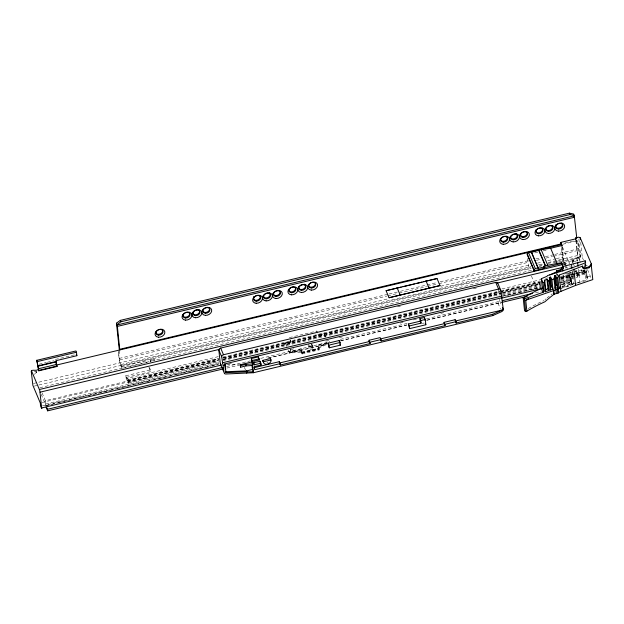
<?xml version="1.0" encoding="UTF-8"?>
<svg xmlns="http://www.w3.org/2000/svg" width="624" height="624" viewBox="0 0 624 624"><rect width="100%" height="100%" fill="white"/><g stroke="black" fill="none" stroke-linecap="round" stroke-linejoin="round"><path stroke-width="0.47" stroke-dasharray="3.12 2.34" d="M580.421 262.283L578.978 258.898L580.562 256.916L580.25 254.888A3.44 0.507 76.6 0 1 579.08 250.177C579.712 246.425 577.27 243.532 576.982 240.131L562.786 243.516M301.018 351.624L301.759 352.997L301.447 348.886L292.204 351.086L290.644 351.016L290.456 349.284L290.909 351.647L292.477 351.725L301.712 349.518L302.071 352.856A3.214 0.476 76.6 0 1 301.493 353.317L301.018 351.624L289.427 352.217L288.717 350.54M584.204 269.88L585.109 271.814L585.133 271.409L560.524 277.282M118.466 352.435L119.707 359.853A3.44 0.507 76.6 0 0 120.877 364.556L121.961 368.402L121.064 366.296A5.733 0.85 76.6 0 1 119.106 358.449L118.466 352.435L119.075 350.243M119.059 353.847L119.878 350.914M301.759 352.997L318.856 348.917L318.536 344.799L327.779 342.599M561.179 284.622L571.607 282.126L571.646 281.44L561.218 283.928M578.978 258.898L578.791 257.158L580.375 255.177M301.493 353.317L318.583 349.229L318.115 347.537L328.029 343.005L326.96 340.486M318.201 348.317L328.115 343.785M290.729 349.916L294.247 348.566M559.736 288.678L575.476 283.569M576.35 283.241L585.975 279.7A2.293 1.49 -6.1 0 0 587.207 277.875L586.381 270.153M584.345 266.409L588.596 264.966M561.865 286.666L586.31 280.597M55.364 359.432L75.41 354.65M39.078 364.213L46.363 362.474M47.268 362.255L53.641 360.734M562.754 244.257L576.95 240.872M534.713 252.923L538.442 252.034M543.106 250.918L546.842 250.029M119.106 358.449L388.097 294.224M389.048 293.998L399.461 291.509M400.413 291.283L436.402 282.695M440.193 281.791L529.23 260.528M535.86 258.952L540.595 257.821M545.329 256.69L553.855 254.654M554.798 254.428L578.479 248.773L577.84 242.767L576.451 240.365L577.052 241.769M119.707 359.853L386.802 296.08M387.754 295.854L398.167 293.366M399.118 293.14L426.582 286.588M427.534 286.361L437.947 283.873M438.898 283.647L528.879 262.166M536.453 260.356L541.187 259.225M545.93 258.094L552.56 256.511M553.504 256.285L579.08 250.177M33.493 383.464L388.651 298.678M440.739 286.237L530.704 264.763M537.334 263.18L542.069 262.049M547.755 260.692L555.329 258.882M556.28 258.656L562.403 257.189L564.946 264.28M120.877 364.556L531.001 266.643M538.574 264.833L543.317 263.702M548.051 262.571L580.25 254.888M34.164 386.131L37.955 385.226M38.899 385L530.837 267.556M539.37 265.52L544.112 264.389M547.903 263.484L556.429 261.448M557.38 261.222L563.066 259.857M121.064 366.296L531.188 268.382M538.762 266.573L542.552 265.668M553.917 262.954L580.562 256.916M575.952 240.7L577.738 257.462L580.772 256.745L582.293 257.306L583.409 259.943M121.774 366.67L146.593 360.742L147.295 362.404M576.217 240.63L578.113 258.328L562.887 261.963L561.296 247.057M39.874 387.73L532.085 270.215M562.77 262.977L572.052 260.754L572.785 262.486M122.881 368.183L146.773 362.474L146.593 360.742M563.605 264.35L569.291 262.993L569.54 263.695M397.527 306.829L400.366 306.15M473.374 288.717L477.165 287.812M125.666 375.804L150.478 369.876L150.665 371.608L125.845 377.536L125.666 375.804L127.943 380.96L127.717 378.261L218.681 356.538M289.294 337.623L316.867 331.04L317.85 333.356M501.985 288.904L540.836 279.63M545.571 278.499L548.41 277.82M564.525 273.975L573.05 271.939M573.994 271.713L581.576 269.903L582.239 271.869L583.666 271.526L585.725 272.813A3.44 0.507 76.6 0 1 585.109 273.304L560.5 279.185M581.576 269.903L581.638 270.465L583.073 270.122L585.101 271.151L585.702 272.555M127.717 378.261L128.318 379.665L218.33 358.176M223.064 357.045L499.738 290.987M500.69 290.761L540.485 281.26M560.383 276.51L582.176 271.307M285.418 342.802L290.932 341.492L291.018 342.272L285.503 343.582L285.418 342.802L286.931 346.343M325.533 337.132L324.02 333.59L318.505 334.909L318.591 335.689L324.106 334.37L325.198 336.937M127.959 380.554L218.829 358.862M222.612 357.958L499.941 291.743M500.893 291.517L540.641 282.032M127.756 380.718L218.618 359.026M223.353 357.895L499.738 291.915M500.682 291.689L540.439 282.196M561.265 277.22L584.922 271.573M42.081 392.909L45.388 400.694L218.806 359.268M223.345 358.207L541.008 282.36M560.5 277.696L585.086 271.822M560.859 277.711L574.782 274.388M575.71 274.162L577.567 273.718L577.918 277.009L576.061 277.446M42.167 402.488L218.509 360.391M223.252 359.26L540.727 283.46M561.21 278.569L570.125 276.44L570.484 279.817L571.607 282.126M125.845 377.536L127.943 382.457A3.44 0.507 76.6 0 0 128.56 381.958L218.478 360.493M223.213 359.362L501.485 292.929M502.437 292.703L540.298 283.663M560.383 278.85L585.725 272.813M127.943 382.457L217.979 360.961M222.713 359.83L501.813 293.194M502.765 292.968L540.626 283.928M128.497 383.183L219.359 361.491M223.142 360.586L501.423 294.146M502.367 293.92L540.228 284.879M561.054 279.911L585.663 274.037M41.207 394.391L45.357 404.118L218.774 362.716M502.125 295.074L540.977 285.792M560.875 281.042L575.133 277.672M42.526 405.865L218.829 363.776M502.242 296.111L540.158 287.063M558.769 282.641L571.007 279.724L571.358 283.007L561.943 285.254M45.942 405.592L219.305 363.893M502.648 296.244L540.556 287.196M560.453 282.446L570.882 279.958L570.391 275.348L568.916 271.892M45.997 405.772L50.739 404.641M51.683 404.414L57.369 403.057M58.321 402.831L73.484 399.204M74.428 398.978L80.114 397.621M81.065 397.394L86.752 396.037M87.695 395.811L102.859 392.192M103.802 391.966L109.489 390.608M110.44 390.382L116.126 389.025M117.07 388.799L132.233 385.18M133.185 384.953L138.871 383.596M139.815 383.37L145.501 382.013M146.453 381.787L152.139 380.429M153.083 380.203L168.246 376.584M169.198 376.358L174.884 375.001M175.828 374.774L181.514 373.417M182.458 373.191L197.621 369.572M198.572 369.346L204.259 367.988M205.202 367.762L210.889 366.405M211.84 366.179L217.526 364.822M505.612 296.041L511.298 294.684M512.242 294.458L517.928 293.101M518.879 292.874L524.566 291.517M525.509 291.291L534.043 289.255M534.986 289.029L540.673 287.672M561.522 282.688L570.999 280.426L572.66 285.503L567.715 272.587M586.88 277.111L591.295 276.058M561.686 284.248L571.163 281.986M228.485 364.049L231.325 363.371M339.378 337.568L342.225 336.89M400.046 323.092L403.837 322.187M413.314 319.917L417.105 319.012M440.801 313.357L443.648 312.679M226.598 366.522L250.294 360.867M260.715 358.379L327.054 342.537M340.322 339.37L407.605 323.31M426.559 318.786L500.471 301.135M535.532 292.765L541.219 291.408M562.068 286.432L572.497 283.943M309.777 346.921L312.484 346.273A2.005 1.498 -23.1 0 1 312.725 348.418A2.005 1.498 -23.1 0 1 309.988 349.073A2.005 1.498 -23.1 0 1 309.777 346.921L308.49 343.894M318.536 344.799L318.809 345.439L327.124 343.45M267.602 358.114L326.375 344.081M340.595 340.688L406.949 324.847M426.855 320.096L497.952 303.116A2.067 1.537 -23.1 0 0 499.769 301.088L499.574 299.231M226.769 368.082L239.086 365.141M268.468 358.129L327.218 344.097M340.486 340.93L406.825 325.096M426.722 320.346L500.643 302.695M561.288 288.218L568.87 286.408M301.798 352.225L318.895 348.137M422.3 323.427L424.109 322.99M301.408 352.537L318.505 348.449L318.856 348.917M302.071 352.856L319.168 348.769L318.809 345.439M302.008 353.995L319.106 349.916M325.705 341.055L329.332 340.704L329.059 340.064L329.246 341.804M288.421 350.431L289.513 352.997L301.103 352.404M226.738 364.673L239.14 364.159M556.686 273.577L557.56 275.02M577.84 242.767L578.432 244.171M585.281 264.334L586.03 266.089M587.519 269.599L591.263 278.382M578.791 257.158L580.234 260.551M586.872 277.025L587.207 277.875M583.666 269.919L585.109 273.304M577.738 257.462L578.113 258.328M583.073 270.122L583.666 271.526M581.638 270.465L582.239 271.869M573.152 263.351L574.259 265.941M576.092 270.262L577.567 273.718M574.977 270.091L577.918 277.009M562.552 247.151L569.291 262.993M566.342 265.847L564.868 262.384L565.11 264.654M566.709 266.705L567.45 268.437M565.321 265.153L566.795 268.624M568.643 272.969L570.125 276.44M569.681 276.549L570.999 279.638M571.007 279.724L569.696 276.627L570.047 279.919L571.358 283.007M563.222 262.743L564.213 265.075M531.453 276.081L534.76 283.858M535.158 284.794L536.476 287.882M499.769 301.088L501.524 305.198M497.952 303.116L500.503 309.114M317.936 334.136L318.591 335.689M318.115 347.537L318.505 348.449M311.891 344.198L313.178 347.217M311.197 343.255L312.484 346.273M308.03 345.119L309.364 348.371M301.447 348.886L301.712 349.518M290.277 339.94L290.932 341.492M290.035 339.947L291.018 342.272M292.204 351.086L292.477 351.725M290.644 351.016L290.909 351.647M285.503 343.582L286.595 346.156M244.366 367.325L245.435 369.821M149.417 367.388L150.478 369.876M148.894 367.458L150.665 371.608M36.153 371.584L36.496 372.497M570.983 280.394L570.882 279.958M45.591 405.452L45.357 404.118M586.771 273.788L587.285 278.273M585.569 264.646L585.975 268.476M586.076 269.428L587.246 280.371M584.314 264.155L584.571 266.604M584.953 270.153L585.975 279.7M580.702 242.401L582.293 257.306M578.885 239.047L580.772 256.745M577.294 259.225L577.504 260.754M578.37 269.123L579.766 282.165M572.887 260.278L573.019 261.581M572.816 260.052L572.957 261.355M572.052 260.754L572.309 263.219M572.216 270.98L573.612 284.014M569.962 265.66L570.157 267.517M570.656 272.158L571.974 284.856M562.318 247.377L564.112 264.139M561.772 246.464L563.417 261.893M563.261 274.833L564.47 286.198M556.943 273.796L557.146 275.722M556.826 273.53L557.131 276.331M527.662 258.539L528.887 270.052M498.584 289.973L499.177 295.526M324.02 333.59L324.106 334.37M316.867 331.04L316.945 331.82M289.427 352.217L289.513 352.997M150.392 360.906L150.54 361.912A2.293 1.49 -6.1 0 1 151.648 360.142A2.293 1.49 -6.1 0 1 154.44 360.282M128.318 379.665L128.56 381.958M45.388 400.694L45.88 405.296M585.624 262.829L585.897 265.606M565.937 268.32A3.214 0.476 76.6 0 1 565.539 266.947M573.534 262.166A2.293 1.49 -6.1 0 1 574.634 259.646A2.293 1.49 -6.1 0 1 577.465 261.222M319.168 348.769A3.214 0.476 76.6 0 1 318.583 349.229M311.844 344.69A2.005 1.498 -23.1 0 1 310.12 346.172A2.005 1.498 -23.1 0 1 308.17 345.563M150.579 361.343A2.293 1.49 -6.1 0 1 152.069 359.198M152.42 359.135A2.293 1.49 -6.1 0 1 154.939 360.305M580.437 256.62A5.733 0.85 76.6 0 1 578.479 248.773M528.239 308.545A132.998 86.377 -6.1 0 1 544.011 300.565M545.048 299.668A159.814 111.337 -38.8 0 1 546.094 298.779M547.139 297.89A159.814 111.337 -38.8 0 1 549.253 296.135M551 294.715A160.111 111.54 -38.8 0 1 552.178 293.779M34.312 371.615A1.833 1.365 -23.1 0 1 36.504 372.606A1.833 1.365 -23.1 0 1 34.328 374.369M35.935 371.21A1.833 1.365 -23.1 0 1 35.95 372.692A1.833 1.365 -23.1 0 1 34.304 373.651M268.148 362.248A4.009 2.995 -23.1 0 1 266.924 362.708M539.916 283.741L539.518 282.805L540.267 287.024L539.916 283.741M573.854 261.089A2.293 1.49 -6.1 0 0 577.372 259.685A2.293 1.49 -6.1 0 0 574.049 258.492A2.293 1.49 -6.1 0 0 573.854 261.089"/><path stroke-width="0.94" d="M119.785 350.017L117.367 326.391L116.47 323.17L120.307 320.377L569.4 213.158L573.635 214.024L574.236 215.428L576.779 238.22M544.354 282.298L544.729 280.129L546.998 279.341L547.911 281.065L548.917 290.527L545.368 291.751L544.354 282.298L543.036 282.75L543.949 291.158A1.154 0.827 -34.8 0 1 542.981 292.391L524.347 298.841L523.193 298.03A132.998 86.377 -6.1 0 1 541.304 288.444L541.499 288.343A1.201 0.811 -43.7 0 0 541.843 288.054A1.154 0.78 -43.7 0 0 542.186 287.492A1.115 0.764 -43.4 0 0 542.233 287.118L541.32 278.717A132.998 86.377 -6.1 0 1 547.131 276.268L547.381 275.629L570.227 268.492L584.22 263.336A2.293 1.49 -6.1 0 0 585.46 261.518L585.156 260.816L563.168 266.448L561.545 262.642L545.532 265.676L543.863 266.339L544.339 268.312L534.082 270.761L527.249 254.701L527.202 253.921L528.481 252.486L531.367 251.8L538.255 268.375L544.136 266.971L544.339 268.312M545.368 291.751L545.735 289.591L544.729 280.129M549.19 280.621L549.752 277.376L550.54 277.103L551.905 279.685L552.919 289.138L550.204 290.082L549.19 280.621L547.911 281.065M550.204 290.082L550.758 286.829L549.752 277.376M554.034 278.944L554.588 275.699L555.376 275.426L556.741 278.008L557.755 287.469L555.04 288.405L554.034 278.944L551.905 279.685M555.04 288.405L555.602 285.16L554.588 275.699M523.193 298.03L524.558 310.752L525.704 311.563L526.898 311.15L525.728 300.23L558.995 288.709L557.817 277.641L559.166 275.122L582.559 266.113L583.3 268.507L584.649 268.835L589.064 267.782L591.474 264.888L591.38 264.014L580.203 237.744L578.682 237.182L575.648 237.908L575.851 239.764M558.995 288.709L560.368 286.166M591.248 265.075L592.8 279.599L575.601 285.425L559.907 291.767L557.567 293.303L554.245 294.099A3.409 2.379 -38.8 0 0 553.784 294.419A157.318 109.598 -38.8 0 0 544.869 301.805A130.845 84.981 -6.1 0 0 526.898 311.15M531.367 251.8L531.422 252.322L541.164 249.725L550.649 248.251L562.123 245.513L560.797 242.401L576.022 238.766L575.648 237.908M583.206 267.641L584.555 267.969L588.97 266.916L591.38 264.014M534.082 270.761L534.035 269.981L535.314 268.546L538.2 267.852M117.062 324.574L120.9 321.781L570.001 214.562L574.236 215.428M556.733 272.602L556.53 270.73C561.748 270.371 564.049 266.666 561.545 262.642M556.53 270.73L556.733 271.869L559.151 271.432L563.394 268.609L563.168 266.448M549.736 274.942L555.812 272.134M444.179 323.692L380.32 338.941L381.163 340.907L445.021 325.658L444.038 322.358L455.122 319.714L456.105 323.014L492.609 314.301L503.272 309.59A2.067 1.537 -23.1 0 0 503.272 309.309L500.729 290.16L497.89 283.491A2.067 1.537 -23.1 0 0 495.737 282.399L220.662 348.075A2.067 1.537 -23.1 0 0 218.845 350.111L220.303 363.714L224.188 372.848L221.684 356.78L218.845 350.111M224.305 373.238A2.067 1.537 -23.1 0 0 225.857 374.002L253.352 372.739L492.749 315.588L501.595 311.68M556.741 278.008L557.817 277.641M550.758 286.829L551.546 286.556L550.54 277.103M555.602 285.16L556.39 284.887L555.376 275.426M545.735 289.591L548.005 288.803L546.998 279.341M386.077 290.706L437.034 278.538L440.021 285.566L389.072 297.734L386.077 290.706L401.177 287.102M389.072 297.734L440.021 285.566M117.101 324.948L574.275 215.803M117.367 326.391L574.54 217.246M36.8 360.313L75.949 350.961L76.487 352.232L76.861 355.696L55.903 360.703L56.979 366.475L38.782 370.82L36.8 360.313L38.782 370.82M37.339 361.577L76.487 352.232M37.799 365.914L55.996 361.569M37.861 366.265L56.059 361.92M38.446 368.753L56.644 364.408M119.816 349.276L560.89 243.968M31.574 371.015L39.772 390.476L41.753 408.626L40.63 406.318L40.271 402.94L32.885 385.375L31.223 371.288C31.052 369.104 36.878 371.374 38.212 369.431M56.222 365.126L561.428 244.514L562.177 246.269M38.735 370.383L56.932 366.038M403.065 286.65L414.391 283.951M416.278 283.499L421.933 282.149M423.821 281.697L437.034 278.538M544.073 267.68L561.631 263.484M39.437 389.493L562.661 264.576M40.108 392.161L219.289 349.378M497.071 283.062L562.817 267.368M221.684 356.78A2.067 1.537 -23.1 0 1 223.509 354.752L498.576 289.076A2.067 1.537 -23.1 0 1 500.729 290.16M222.331 362.809L501.376 296.189M225.295 369.143L224.741 363.932L502.031 297.734M41.792 407.932L220.935 365.165M502.453 297.96L542.264 288.452M223.376 365.266L225.131 364.845L225.966 372.661L246.589 371.81C256.612 372.044 252.174 372.364 252.026 365.204M251.683 361.99L240.1 364.759L240.49 365.672L245.794 364.4L252.517 363.964L251.308 358.55L258.328 356.873L259.28 359.947L253.765 361.265L254.147 364.837L260.871 363.23L261.058 365.009L254.335 366.608L254.67 369.72L280.137 363.644L280.285 364.993L370.071 343.551L369.096 340.252L380.18 337.607L381.163 340.907M420.225 321.181L419.952 318.575L424.453 317.507L425.287 319.472L425.849 324.745L409.562 328.63L408.439 323.996L420.225 321.181L421.067 323.146L409.274 325.962L408.439 323.996M46.745 407.527L47.494 409.282L222.807 367.427M251.308 358.55L252.151 360.516L259.163 358.839M502.367 300.682L532.693 293.444M419.952 318.575L420.787 320.549L425.287 319.472M328.13 343.169L339.253 340.509L340.088 342.482L340.376 345.15L329.254 347.802L328.13 343.169L329.254 347.802M46.067 407.082L47.658 410.842L222.979 368.987M501.587 302.468L527.171 296.361M262.727 360.391L270.434 358.55L271.027 359.954A4.009 2.995 -23.1 0 1 267.524 364.112A4.009 2.995 -23.1 0 1 263.328 361.795L262.727 360.391A4.009 2.995 -23.1 0 0 263.57 362.123M253.313 362.864L260.029 361.265L260.871 363.23M328.973 345.134L340.088 342.482M240.1 364.759L240.646 367.177L245.957 365.914L252.681 365.469M263.328 361.795L271.027 359.954M253.835 367.754L279.302 361.678L280.137 363.644M225.966 372.661L225.576 371.748L246.519 370.882L252.478 369.463M279.302 361.678L279.443 363.02L369.236 341.585L370.071 343.551M455.263 321.048L503.233 309.816A2.044 1.396 -43.2 0 1 502.913 310.549L502.741 310.791A2.161 1.474 -43.2 0 1 502.078 311.407M369.931 342.217L381.014 339.573M444.038 322.358L444.873 324.324L455.965 321.68L456.105 323.014M556.39 284.887L557.755 287.469M551.546 286.556L552.919 289.138M548.005 288.803L548.917 290.527M561.428 244.514L560.797 242.401M591.146 264.108L591.474 264.888M569.4 213.158L570.001 214.562M583.3 268.507L582.559 266.113M562.801 267.205L563.394 268.609M550.649 248.251L557.216 263.671M558.636 270.231L559.151 271.432M541.164 249.725L547.732 265.153M538.964 250.255L545.532 265.676M538.793 250.559L545.36 265.98M543.863 266.339L544.136 266.971M531.422 252.322L538.255 268.375M541.32 278.717L543.036 282.75M528.481 252.486L535.314 268.546M542.233 287.118L543.949 291.158M527.202 253.921L534.035 269.981M541.304 288.444L542.981 292.391M495.737 282.399L498.576 289.076M502.57 307.663L503.272 309.309M455.122 319.714L455.965 321.68M425.966 280.816L428.961 287.843M425.295 323.435L425.849 324.745M397.067 287.719L400.062 294.746M339.815 343.84L340.376 345.15M279.443 363.02L280.285 364.993M258.726 358.636L259.28 359.947M260.497 363.691L261.058 365.009M253.586 363.527L254.147 364.837M246.519 370.882L246.925 371.849M220.662 348.075L223.509 354.752M224.741 363.932L225.131 364.845M120.307 320.377L120.9 321.781M76.323 354.432L76.861 355.696M56.441 365.212L56.979 366.475M55.942 362.762L56.332 364.424M588.97 266.916L589.064 267.782M585.46 261.518L585.632 263.149M585.156 260.816L585.367 262.727M584.555 267.969L584.649 268.835M580.203 237.744L580.398 239.608M573.737 214.968L573.94 216.848M577.676 262.603L578.074 266.323M573.854 269.061L575.601 285.425M571.522 264.459L571.919 268.18M562.653 269.147L562.856 271.042M559.166 275.122L560.914 291.478M557.911 288.655L558.363 292.851M557.606 288.772L558.067 293.054M555.883 288.873L556.374 293.514M553.769 289.63L554.245 294.099M553.394 290.753L553.784 294.419M524.347 298.841L525.704 311.563M492.609 314.301L492.749 315.588M444.873 324.324L445.021 325.658M424.453 317.507L424.733 320.143M420.787 320.549L421.067 323.146M409.274 325.962L409.562 328.63M369.096 340.252L369.236 341.585M339.253 340.509L339.44 342.295M260.029 361.265L260.216 363.035M258.328 356.873L258.445 357.981M252.151 360.516L253.352 372.739M245.794 364.4L245.957 365.914M246.589 371.81L246.73 373.136M240.49 365.672L240.646 367.177M116.47 323.17L119.278 349.51M47.494 409.282L47.658 410.842M542.116 228.088A3.611 2.691 -23.1 0 1 540.251 232.534A3.611 2.691 -23.1 0 1 535.681 230.896M535.681 230.459A3.611 2.691 -23.1 0 1 535.759 230.014M552.045 225.724A3.611 2.691 -23.1 0 1 550.43 230.038A3.611 2.691 -23.1 0 1 545.696 228.946M562.224 223.696A3.611 2.691 -23.1 0 1 560.102 227.791A3.611 2.691 -23.1 0 1 555.625 226.574M555.61 225.272A3.611 2.691 -23.1 0 1 555.781 224.827M561.647 223.057A3.611 2.691 -23.1 0 1 561.974 223.353M506.501 236.223A3.611 2.691 -23.1 0 1 505.214 240.833A3.611 2.691 -23.1 0 1 500.386 239.327M516.75 234.148A3.611 2.691 -23.1 0 1 514.886 238.586A3.611 2.691 -23.1 0 1 510.315 236.956M516.04 233.61A3.611 2.691 -23.1 0 1 516.43 233.852M527.101 232.51A3.611 2.691 -23.1 0 1 524.004 236.488A3.611 2.691 -23.1 0 1 520.237 234.148M526.679 231.777A3.611 2.691 -23.1 0 1 526.929 232.12M295.308 287.422A3.611 2.691 -23.1 0 1 292.656 291.712A3.611 2.691 -23.1 0 1 288.616 289.442M304.27 284.162A3.611 2.691 -23.1 0 1 303.623 288.889A3.611 2.691 -23.1 0 1 298.545 287.516M298.545 287.071A3.611 2.691 -23.1 0 1 298.631 286.627M260.185 296.236A3.611 2.691 -23.1 0 1 257.899 299.941A3.611 2.691 -23.1 0 1 253.586 299.114M253.57 296.977A3.611 2.691 -23.1 0 1 253.82 296.548M259.763 295.503A3.611 2.691 -23.1 0 1 260.013 295.846M314.909 282.337A3.611 2.691 -23.1 0 1 313.303 286.65A3.611 2.691 -23.1 0 1 308.56 285.558M269.365 292.835A3.611 2.691 -23.1 0 1 268.078 297.453A3.611 2.691 -23.1 0 1 263.258 295.94M279.295 290.464A3.611 2.691 -23.1 0 1 277.75 295.199A3.611 2.691 -23.1 0 1 273.179 293.132M189.602 313.084A3.611 2.691 -23.1 0 1 186.506 317.062A3.611 2.691 -23.1 0 1 182.738 314.722M189.173 312.351A3.611 2.691 -23.1 0 1 189.431 312.702M198.783 309.683A3.611 2.691 -23.1 0 1 197.239 314.426A3.611 2.691 -23.1 0 1 192.66 312.351M162.412 329.815A3.611 2.691 -23.1 0 1 159.767 334.105A3.611 2.691 -23.1 0 1 155.727 331.843M209.282 307.96A3.611 2.691 -23.1 0 1 206.63 312.25A3.611 2.691 -23.1 0 1 202.589 309.988M525.728 300.23A130.845 84.981 -6.1 0 1 528.614 298.522M270.434 358.55A4.009 2.995 -23.1 0 1 270.473 359.05M221.231 364.775A2.067 1.537 -23.1 0 1 220.412 364.104M256.191 301.166A3.611 2.691 -23.1 0 0 260.543 297.079A3.611 2.691 -23.1 0 0 254.748 296.72A3.611 2.691 -23.1 0 0 256.191 301.166M256.175 303.256A5.101 3.806 -23.1 0 0 262.33 297.476A5.101 3.806 -23.1 0 0 254.14 296.977A5.101 3.806 -23.1 0 0 256.175 303.256M538.543 233.758A3.611 2.691 -23.1 0 0 542.896 229.663A3.611 2.691 -23.1 0 0 537.1 229.312A3.611 2.691 -23.1 0 0 538.543 233.758M548.465 231.387A3.611 2.691 -23.1 0 0 552.825 227.292A3.611 2.691 -23.1 0 0 547.03 226.941A3.611 2.691 -23.1 0 0 548.465 231.387M538.528 235.849A5.101 3.806 -23.1 0 0 544.682 230.061A5.101 3.806 -23.1 0 0 536.492 229.562A5.101 3.806 -23.1 0 0 538.528 235.849M558.394 229.016A3.611 2.691 -23.1 0 0 562.754 224.929A3.611 2.691 -23.1 0 0 556.951 224.57A3.611 2.691 -23.1 0 0 558.394 229.016M558.379 231.106A5.101 3.806 -23.1 0 0 564.541 225.326A5.101 3.806 -23.1 0 0 556.343 224.827A5.101 3.806 -23.1 0 0 558.379 231.106M548.457 233.477A5.101 3.806 -23.1 0 0 554.611 227.698A5.101 3.806 -23.1 0 0 546.421 227.198A5.101 3.806 -23.1 0 0 548.457 233.477M503.248 242.182A3.611 2.691 -23.1 0 0 507.608 238.095A3.611 2.691 -23.1 0 0 501.805 237.736A3.611 2.691 -23.1 0 0 503.248 242.182M513.17 239.819A3.611 2.691 -23.1 0 0 517.53 235.724A3.611 2.691 -23.1 0 0 511.735 235.365A3.611 2.691 -23.1 0 0 513.17 239.819M523.099 237.448A3.611 2.691 -23.1 0 0 527.459 233.353A3.611 2.691 -23.1 0 0 521.656 233.002A3.611 2.691 -23.1 0 0 523.099 237.448M513.162 241.901A5.101 3.806 -23.1 0 0 519.316 236.122A5.101 3.806 -23.1 0 0 511.126 235.622A5.101 3.806 -23.1 0 0 513.162 241.901M503.233 244.273A5.101 3.806 -23.1 0 0 509.395 238.493A5.101 3.806 -23.1 0 0 501.197 237.994A5.101 3.806 -23.1 0 0 503.233 244.273M523.084 239.53A5.101 3.806 -23.1 0 0 529.246 233.75A5.101 3.806 -23.1 0 0 521.056 233.251A5.101 3.806 -23.1 0 0 523.084 239.53M291.486 292.742A3.611 2.691 -23.1 0 0 295.838 288.647A3.611 2.691 -23.1 0 0 290.043 288.296A3.611 2.691 -23.1 0 0 291.486 292.742M291.47 294.832A5.101 3.806 -23.1 0 0 297.625 289.052A5.101 3.806 -23.1 0 0 289.435 288.545A5.101 3.806 -23.1 0 0 291.47 294.832M301.408 290.371A3.611 2.691 -23.1 0 0 305.768 286.283A3.611 2.691 -23.1 0 0 299.965 285.925A3.611 2.691 -23.1 0 0 301.408 290.371M301.4 292.461A5.101 3.806 -23.1 0 0 307.554 286.681A5.101 3.806 -23.1 0 0 299.364 286.182A5.101 3.806 -23.1 0 0 301.4 292.461M311.337 287.999A3.611 2.691 -23.1 0 0 315.697 283.912A3.611 2.691 -23.1 0 0 309.894 283.553A3.611 2.691 -23.1 0 0 311.337 287.999M311.321 290.09A5.101 3.806 -23.1 0 0 317.483 284.31A5.101 3.806 -23.1 0 0 309.286 283.811A5.101 3.806 -23.1 0 0 311.321 290.09M266.113 298.802A3.611 2.691 -23.1 0 0 270.473 294.707A3.611 2.691 -23.1 0 0 264.677 294.349A3.611 2.691 -23.1 0 0 266.113 298.802M276.042 296.431A3.611 2.691 -23.1 0 0 280.402 292.336A3.611 2.691 -23.1 0 0 274.599 291.985A3.611 2.691 -23.1 0 0 276.042 296.431M266.105 300.885A5.101 3.806 -23.1 0 0 272.259 295.105A5.101 3.806 -23.1 0 0 264.069 294.606A5.101 3.806 -23.1 0 0 266.105 300.885M276.026 298.514A5.101 3.806 -23.1 0 0 282.188 292.734A5.101 3.806 -23.1 0 0 273.991 292.235A5.101 3.806 -23.1 0 0 276.026 298.514M185.601 318.022A3.611 2.691 -23.1 0 0 189.961 313.927A3.611 2.691 -23.1 0 0 184.158 313.576A3.611 2.691 -23.1 0 0 185.601 318.022M195.53 315.65A3.611 2.691 -23.1 0 0 199.883 311.555A3.611 2.691 -23.1 0 0 194.087 311.204A3.611 2.691 -23.1 0 0 195.53 315.65M185.585 320.112A5.101 3.806 -23.1 0 0 191.747 314.324A5.101 3.806 -23.1 0 0 183.55 313.825A5.101 3.806 -23.1 0 0 185.585 320.112M205.452 313.279A3.611 2.691 -23.1 0 0 209.812 309.192A3.611 2.691 -23.1 0 0 204.009 308.833A3.611 2.691 -23.1 0 0 205.452 313.279M195.515 317.741A5.101 3.806 -23.1 0 0 201.669 311.961A5.101 3.806 -23.1 0 0 193.479 311.454A5.101 3.806 -23.1 0 0 195.515 317.741M205.444 315.37A5.101 3.806 -23.1 0 0 211.598 309.59A5.101 3.806 -23.1 0 0 203.408 309.091A5.101 3.806 -23.1 0 0 205.444 315.37M158.59 335.135A3.611 2.691 -23.1 0 0 162.942 331.048A3.611 2.691 -23.1 0 0 157.147 330.689A3.611 2.691 -23.1 0 0 158.59 335.135M158.574 337.225A5.101 3.806 -23.1 0 0 164.728 331.445A5.101 3.806 -23.1 0 0 156.538 330.946A5.101 3.806 -23.1 0 0 158.574 337.225"/></g></svg>
